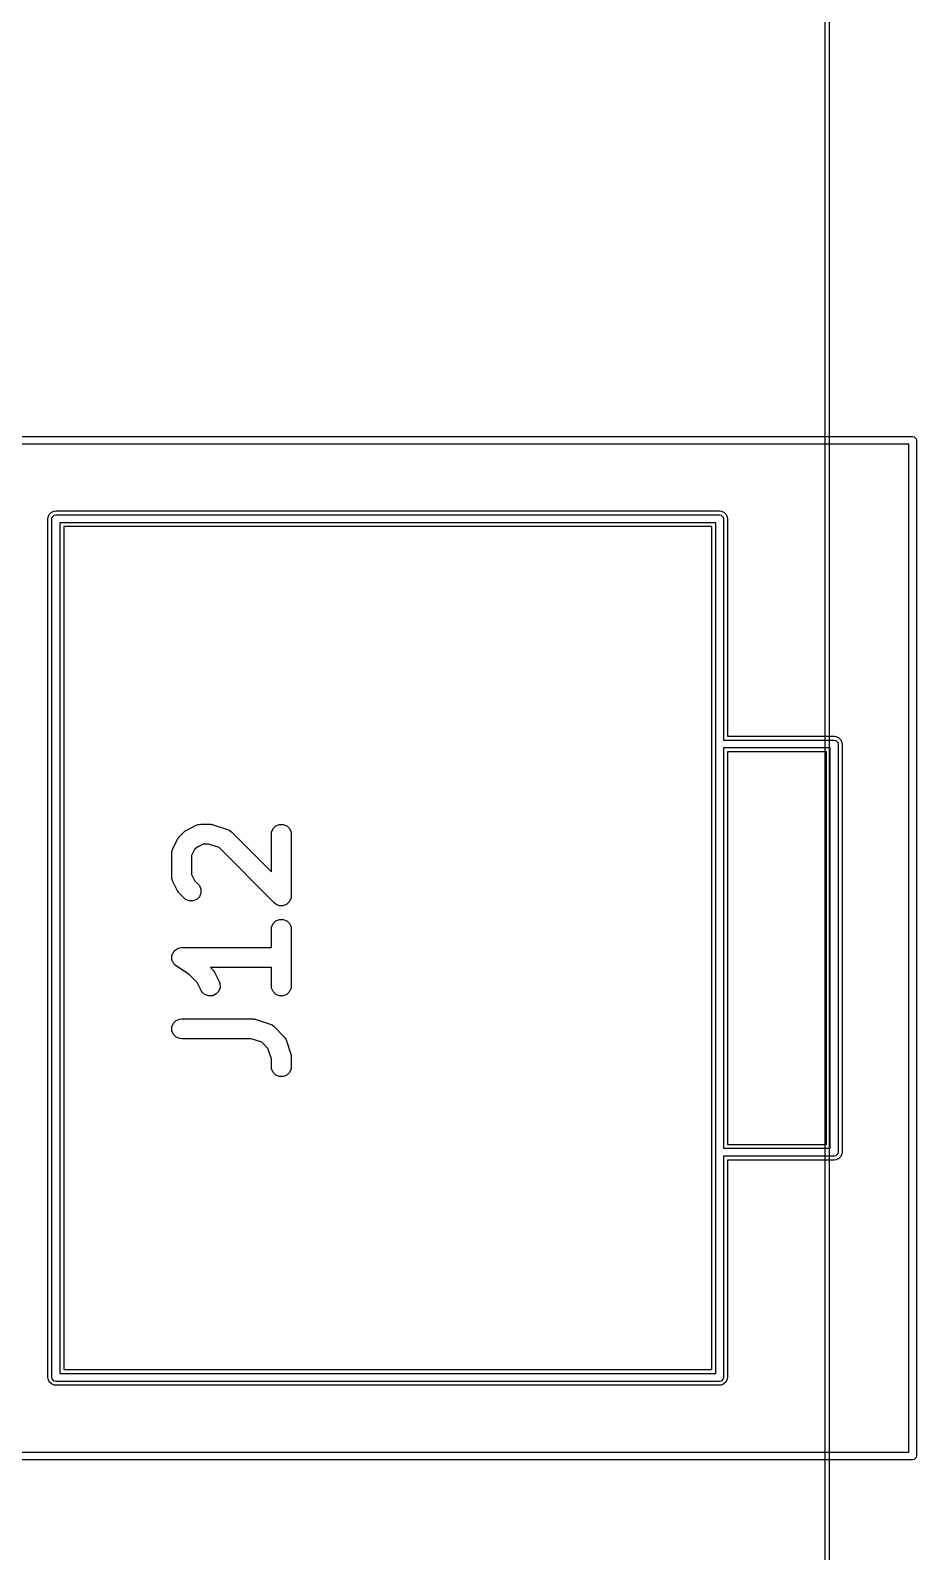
# Model space of a CAD drawing. Header units: inches. Extents: x 0.38 to 8.15, y -7.81 to -0.59.
# Drawn here: x 7.709 to 8.153, y -3.376 to -2.612 of the extents above; entities that cross this region are included whole.
import ezdxf

# ---------------------------------------------------------------- set-up
doc = ezdxf.new("R2010")
doc.units = ezdxf.units.IN
doc.header["$MEASUREMENT"] = 0
for name, color, linetype, true_color in [('Edge.Cuts', 254, 'CONTINUOUS', 0xd0d2cd), ('F.Courtyard', 6, 'CONTINUOUS', 0xff26e2), ('F.Fab', 9, 'CONTINUOUS', 0xafafaf), ('F.Silkscreen', 41, 'CONTINUOUS', 0xf2eda1)]:
    doc.layers.add(name, color=color, linetype=linetype, true_color=true_color)

msp = doc.modelspace()

# ---------------------------------------------------------------- linework, layer by layer
at = {"layer": 'Edge.Cuts', "linetype": 'CONTINUOUS'}
for p, q in [((8.10728, -7.81201), (8.10728, -0.59154)), ((8.10925, -0.59055), (8.10925, -7.81299))]:
    msp.add_line(p, q, dxfattribs=at)
at = {"layer": 'F.Courtyard', "linetype": 'CONTINUOUS'}
for p, q in [((7.47244, -2.81614), (8.15118, -2.81614)), ((8.14921, -2.82008), (7.47441, -2.82008)), ((8.14921, -3.32559), (8.14921, -2.82008)), ((8.15118, -2.81614), (8.15193, -2.81629)), ((8.15193, -2.81629), (8.153, -2.81736)), ((8.153, -2.81736), (8.15315, -2.81811)), ((8.15315, -2.81811), (8.15315, -3.32756)), ((7.47441, -3.32559), (8.14921, -3.32559)), ((8.15118, -3.32953), (7.47244, -3.32953)), ((8.15193, -3.32938), (8.15118, -3.32953)), ((8.153, -3.32831), (8.15193, -3.32938)), ((8.15315, -3.32756), (8.153, -3.32831))]:
    msp.add_line(p, q, dxfattribs=at)
at = {"layer": 'F.Fab', "linetype": 'CONTINUOUS'}
for p, q in [((7.71929, -2.85748), (7.71944, -2.85673)), ((7.71929, -3.28819), (7.71929, -2.85748)), ((7.71944, -2.85673), (7.72051, -2.85566)), ((7.72051, -2.85566), (7.72126, -2.85551)), ((7.72126, -2.85551), (8.05433, -2.85551)), ((7.72323, -2.85945), (7.72323, -3.28622)), ((8.05236, -2.85945), (7.72323, -2.85945)), ((8.05236, -3.28622), (8.05236, -2.85945)), ((8.05433, -2.85551), (8.05508, -2.85566)), ((8.05508, -2.85566), (8.05615, -2.85673)), ((8.05615, -2.85673), (8.0563, -2.85748)), ((8.0563, -2.85748), (8.0563, -2.9685)), ((8.0563, -2.9685), (8.11181, -2.9685)), ((8.0563, -2.97244), (8.0563, -3.17323)), ((8.10984, -2.97244), (8.0563, -2.97244)), ((8.10984, -3.17323), (8.10984, -2.97244)), ((8.11181, -2.9685), (8.11256, -2.96865)), ((8.11256, -2.96865), (8.11363, -2.96972)), ((8.11363, -2.96972), (8.11378, -2.97047)), ((8.11378, -2.97047), (8.11378, -3.1752)), ((7.78627, -3.01403), (7.78641, -3.01392)), ((7.78641, -3.01392), (7.78653, -3.01386)), ((7.78653, -3.01386), (7.78695, -3.0136)), ((7.78695, -3.0136), (7.79171, -3.01122)), ((7.79171, -3.01122), (7.79263, -3.01087)), ((7.79263, -3.01087), (7.7928, -3.01086)), ((7.7928, -3.01086), (7.79297, -3.01079)), ((7.79297, -3.01079), (7.79395, -3.01069)), ((7.79395, -3.01069), (7.79871, -3.01069)), ((7.79871, -3.01069), (7.7992, -3.01074)), ((7.7992, -3.01074), (7.79933, -3.01073)), ((7.79933, -3.01073), (7.79951, -3.01077)), ((7.79951, -3.01077), (7.79968, -3.01079)), ((7.79968, -3.01079), (7.79981, -3.01084)), ((7.79981, -3.01084), (7.80029, -3.01095)), ((7.80029, -3.01095), (7.80743, -3.01333)), ((7.80743, -3.01333), (7.80833, -3.01373)), ((7.80833, -3.01373), (7.80846, -3.01385)), ((7.80846, -3.01385), (7.80863, -3.01392)), ((7.80863, -3.01392), (7.80939, -3.01454)), ((7.82952, -3.01472), (7.83026, -3.01291)), ((7.83026, -3.01291), (7.83164, -3.01153)), ((7.83164, -3.01153), (7.83345, -3.01079)), ((7.83345, -3.01079), (7.8354, -3.01079)), ((7.8354, -3.01079), (7.8372, -3.01153)), ((7.8372, -3.01153), (7.83858, -3.01291)), ((7.83858, -3.01291), (7.83933, -3.01472)), ((7.77995, -3.02298), (7.78233, -3.01822)), ((7.78233, -3.01822), (7.7826, -3.0178)), ((7.7826, -3.0178), (7.78265, -3.01768)), ((7.78265, -3.01768), (7.78276, -3.01754)), ((7.78276, -3.01754), (7.78285, -3.01739)), ((7.78285, -3.01739), (7.78295, -3.0173)), ((7.78295, -3.0173), (7.78327, -3.01692)), ((7.78327, -3.01692), (7.78565, -3.01454)), ((7.78565, -3.01454), (7.78603, -3.01422)), ((7.78603, -3.01422), (7.78612, -3.01412)), ((7.78612, -3.01412), (7.78627, -3.01403)), ((7.79513, -3.02069), (7.79215, -3.02218)), ((7.7979, -3.02069), (7.79513, -3.02069)), ((7.80315, -3.02244), (7.7979, -3.02069)), ((7.80939, -3.01454), (7.82942, -3.03457)), ((7.82942, -3.01569), (7.82952, -3.01472)), ((7.82942, -3.03457), (7.82942, -3.01569)), ((7.83933, -3.01472), (7.83942, -3.01569)), ((7.83942, -3.01569), (7.83942, -3.04664)), ((7.77942, -3.02522), (7.77952, -3.02424)), ((7.77942, -3.03712), (7.77942, -3.02522)), ((7.77952, -3.02424), (7.77959, -3.02407)), ((7.77959, -3.02407), (7.7796, -3.02389)), ((7.7796, -3.02389), (7.77995, -3.02298)), ((7.79091, -3.02342), (7.78942, -3.0264)), ((7.78942, -3.0264), (7.78942, -3.03594)), ((7.79215, -3.02218), (7.79091, -3.02342)), ((7.83089, -3.05018), (7.80315, -3.02244)), ((7.78942, -3.03594), (7.79091, -3.03892)), ((7.77952, -3.0381), (7.77942, -3.03712)), ((7.77959, -3.03826), (7.77952, -3.0381)), ((7.7796, -3.03844), (7.77959, -3.03826)), ((7.77995, -3.03936), (7.7796, -3.03844)), ((7.78233, -3.04412), (7.77995, -3.03936)), ((7.7826, -3.04454), (7.78233, -3.04412)), ((7.78265, -3.04466), (7.7826, -3.04454)), ((7.79091, -3.03892), (7.79272, -3.04073)), ((7.79272, -3.04073), (7.79334, -3.04149)), ((7.79334, -3.04149), (7.79409, -3.04329)), ((7.79409, -3.04329), (7.79409, -3.04524)), ((7.78276, -3.0448), (7.78265, -3.04466)), ((7.78285, -3.04495), (7.78276, -3.0448)), ((7.78295, -3.04503), (7.78285, -3.04495)), ((7.78327, -3.04542), (7.78295, -3.04503)), ((7.78565, -3.0478), (7.78327, -3.04542)), ((7.78641, -3.04842), (7.78565, -3.0478)), ((7.78821, -3.04917), (7.78641, -3.04842)), ((7.79016, -3.04917), (7.78821, -3.04917)), ((7.79196, -3.04842), (7.79016, -3.04917)), ((7.79334, -3.04704), (7.79196, -3.04842)), ((7.79409, -3.04524), (7.79334, -3.04704)), ((7.83164, -3.0508), (7.83089, -3.05018)), ((7.8327, -3.05124), (7.83164, -3.0508)), ((7.83164, -3.0508), (7.83164, -3.0508)), ((7.83345, -3.05155), (7.8327, -3.05124)), ((7.8354, -3.05155), (7.83345, -3.05155)), ((7.83345, -3.05155), (7.83345, -3.05155)), ((7.83345, -3.05155), (7.83345, -3.05155)), ((7.8372, -3.0508), (7.8354, -3.05155)), ((7.83858, -3.04942), (7.8372, -3.0508)), ((7.83933, -3.04762), (7.83858, -3.04942)), ((7.83942, -3.04664), (7.83933, -3.04762)), ((7.83026, -3.06053), (7.83164, -3.05915)), ((7.83164, -3.05915), (7.83345, -3.05841)), ((7.83345, -3.05841), (7.8354, -3.05841)), ((7.8354, -3.05841), (7.8372, -3.05915)), ((7.8372, -3.05915), (7.83858, -3.06053)), ((7.82942, -3.06331), (7.82952, -3.06234)), ((7.82942, -3.0726), (7.82942, -3.06331)), ((7.82952, -3.06234), (7.83026, -3.06053)), ((7.83858, -3.06053), (7.83933, -3.06234)), ((7.83933, -3.06234), (7.83942, -3.06331)), ((7.83942, -3.06331), (7.83942, -3.09188)), ((7.78008, -3.07528), (7.78026, -3.07482)), ((7.78026, -3.07482), (7.78061, -3.07447)), ((7.78061, -3.07447), (7.78088, -3.07406)), ((7.78088, -3.07406), (7.78129, -3.07379)), ((7.78129, -3.07379), (7.78164, -3.07344)), ((7.78164, -3.07344), (7.7821, -3.07325)), ((7.7821, -3.07325), (7.7825, -3.07298)), ((7.7825, -3.07298), (7.78299, -3.07288)), ((7.78299, -3.07288), (7.78345, -3.07269)), ((7.78345, -3.07269), (7.78441, -3.0726)), ((7.78441, -3.0726), (7.78442, -3.0726)), ((7.78442, -3.0726), (7.78442, -3.0726)), ((7.78442, -3.0726), (7.78442, -3.0726)), ((7.78442, -3.0726), (7.82942, -3.0726)), ((7.77942, -3.0776), (7.77952, -3.07712)), ((7.77952, -3.07808), (7.77942, -3.0776)), ((7.77952, -3.07662), (7.77971, -3.07617)), ((7.77952, -3.07712), (7.77952, -3.07662)), ((7.77952, -3.07857), (7.77952, -3.07808)), ((7.77971, -3.07903), (7.77952, -3.07857)), ((7.77971, -3.07617), (7.7798, -3.07569)), ((7.7798, -3.07951), (7.77971, -3.07903)), ((7.7798, -3.07569), (7.78008, -3.07528)), ((7.78008, -3.07992), (7.7798, -3.07951)), ((7.78026, -3.08037), (7.78008, -3.07992)), ((7.78061, -3.08072), (7.78026, -3.08037)), ((7.78089, -3.08114), (7.78061, -3.08072)), ((7.78164, -3.08175), (7.78089, -3.08114)), ((7.78165, -3.08175), (7.78164, -3.08175)), ((7.78164, -3.08175), (7.78164, -3.08175)), ((7.78165, -3.08176), (7.78165, -3.08175)), ((7.78838, -3.08624), (7.78165, -3.08176)), ((7.82942, -3.0826), (7.79887, -3.0826)), ((7.79887, -3.0826), (7.79986, -3.08358)), ((7.82942, -3.09188), (7.82942, -3.0826)), ((7.79222, -3.09008), (7.78838, -3.08624)), ((7.79424, -3.09412), (7.79222, -3.09008)), ((7.79986, -3.08358), (7.80018, -3.08397)), ((7.80018, -3.08397), (7.80028, -3.08405)), ((7.80028, -3.08405), (7.80037, -3.08421)), ((7.80037, -3.08421), (7.80048, -3.08434)), ((7.80048, -3.08434), (7.80053, -3.08446)), ((7.80053, -3.08446), (7.8008, -3.08488)), ((7.8008, -3.08488), (7.80318, -3.08965)), ((7.80318, -3.08965), (7.80353, -3.09056)), ((7.79476, -3.09495), (7.79424, -3.09412)), ((7.79623, -3.09623), (7.79476, -3.09495)), ((7.79808, -3.09684), (7.79623, -3.09623)), ((7.80003, -3.0967), (7.79808, -3.09684)), ((7.80177, -3.09583), (7.80003, -3.0967)), ((7.80305, -3.09436), (7.80177, -3.09583)), ((7.80367, -3.09251), (7.80305, -3.09436)), ((7.80353, -3.09056), (7.80367, -3.09251)), ((7.82952, -3.09286), (7.82942, -3.09188)), ((7.83026, -3.09466), (7.82952, -3.09286)), ((7.83164, -3.09604), (7.83026, -3.09466)), ((7.83345, -3.09679), (7.83164, -3.09604)), ((7.8354, -3.09679), (7.83345, -3.09679)), ((7.8372, -3.09604), (7.8354, -3.09679)), ((7.83858, -3.09466), (7.8372, -3.09604)), ((7.83933, -3.09286), (7.83858, -3.09466)), ((7.83942, -3.09188), (7.83933, -3.09286)), ((7.77952, -3.11234), (7.78026, -3.11053)), ((7.77952, -3.11429), (7.77952, -3.11234)), ((7.78026, -3.11053), (7.78164, -3.10915)), ((7.78164, -3.10915), (7.78345, -3.10841)), ((7.78345, -3.10841), (7.78442, -3.10831)), ((7.78442, -3.10831), (7.82014, -3.10831)), ((7.82014, -3.10831), (7.82063, -3.10836)), ((7.82063, -3.10836), (7.82076, -3.10835)), ((7.82076, -3.10835), (7.82093, -3.10839)), ((7.82093, -3.10839), (7.82111, -3.10841)), ((7.82111, -3.10841), (7.82123, -3.10846)), ((7.82123, -3.10846), (7.82172, -3.10857)), ((7.82172, -3.10857), (7.82886, -3.11095)), ((7.82886, -3.11095), (7.82976, -3.11135)), ((7.82976, -3.11135), (7.82989, -3.11147)), ((7.82989, -3.11147), (7.83006, -3.11153)), ((7.83006, -3.11153), (7.83081, -3.11216)), ((7.83081, -3.11216), (7.83558, -3.11692)), ((7.78026, -3.11609), (7.77952, -3.11429)), ((7.78164, -3.11747), (7.78026, -3.11609)), ((7.78345, -3.11821), (7.78164, -3.11747)), ((7.78442, -3.11831), (7.78345, -3.11821)), ((7.81932, -3.11831), (7.78442, -3.11831)), ((7.82458, -3.12006), (7.81932, -3.11831)), ((7.82767, -3.12315), (7.82458, -3.12006)), ((7.83558, -3.11692), (7.8362, -3.11768)), ((7.8362, -3.11768), (7.83627, -3.11784)), ((7.83627, -3.11784), (7.83638, -3.11798)), ((7.83638, -3.11798), (7.83678, -3.11887)), ((7.83678, -3.11887), (7.83917, -3.12602)), ((7.82942, -3.12841), (7.82767, -3.12315)), ((7.82942, -3.13236), (7.82942, -3.12841)), ((7.83917, -3.12602), (7.83928, -3.1265)), ((7.83928, -3.1265), (7.83933, -3.12662)), ((7.83933, -3.12662), (7.83934, -3.1268)), ((7.83934, -3.1268), (7.83938, -3.12697)), ((7.83938, -3.12697), (7.83937, -3.1271)), ((7.83937, -3.1271), (7.83942, -3.1276)), ((7.83942, -3.1276), (7.83942, -3.13236)), ((7.82952, -3.13333), (7.82942, -3.13236)), ((7.83026, -3.13514), (7.82952, -3.13333)), ((7.83164, -3.13652), (7.83026, -3.13514)), ((7.83858, -3.13514), (7.8372, -3.13652)), ((7.83933, -3.13333), (7.83858, -3.13514)), ((7.83942, -3.13236), (7.83933, -3.13333)), ((7.83345, -3.13726), (7.83164, -3.13652)), ((7.8354, -3.13726), (7.83345, -3.13726)), ((7.8372, -3.13652), (7.8354, -3.13726)), ((8.0563, -3.17323), (8.10984, -3.17323)), ((8.11181, -3.17717), (8.0563, -3.17717)), ((8.0563, -3.17717), (8.0563, -3.28819)), ((8.11256, -3.17702), (8.11181, -3.17717)), ((8.11363, -3.17595), (8.11256, -3.17702)), ((8.11378, -3.1752), (8.11363, -3.17595)), ((7.71944, -3.28894), (7.71929, -3.28819)), ((7.72323, -3.28622), (8.05236, -3.28622)), ((8.0563, -3.28819), (8.05615, -3.28894)), ((7.72051, -3.29001), (7.71944, -3.28894)), ((7.72126, -3.29016), (7.72051, -3.29001)), ((8.05433, -3.29016), (7.72126, -3.29016)), ((8.05508, -3.29001), (8.05433, -3.29016)), ((8.05615, -3.28894), (8.05508, -3.29001))]:
    msp.add_line(p, q, dxfattribs=at)
at = {"layer": 'F.Silkscreen', "linetype": 'CONTINUOUS'}
for p, q in [((7.71907, -2.85421), (7.72049, -2.85362)), ((7.72049, -2.85362), (7.72126, -2.85354)), ((7.72126, -2.85354), (8.05433, -2.85354)), ((8.05433, -2.85354), (8.0551, -2.85362)), ((8.0551, -2.85362), (8.05652, -2.85421)), ((7.71732, -2.85748), (7.7174, -2.85671)), ((7.71732, -3.28819), (7.71732, -2.85748)), ((7.7174, -2.85671), (7.71799, -2.85529)), ((7.71799, -2.85529), (7.71907, -2.85421)), ((8.05652, -2.85421), (8.0576, -2.85529)), ((8.0576, -2.85529), (8.05819, -2.85671)), ((8.05819, -2.85671), (8.05827, -2.85748)), ((8.05827, -2.85748), (8.05827, -2.96654)), ((7.7252, -2.86142), (7.7252, -3.28425)), ((8.05039, -2.86142), (7.7252, -2.86142)), ((8.05039, -3.28425), (8.05039, -2.86142)), ((8.05827, -2.96654), (8.11181, -2.96654)), ((8.11181, -2.96654), (8.11258, -2.96661)), ((8.11258, -2.96661), (8.114, -2.9672)), ((8.114, -2.9672), (8.11508, -2.96829)), ((8.05827, -2.97441), (8.05827, -3.17126)), ((8.10787, -2.97441), (8.05827, -2.97441)), ((8.10787, -3.17126), (8.10787, -2.97441)), ((8.11508, -2.96829), (8.11567, -2.9697)), ((8.11567, -2.9697), (8.11575, -2.97047)), ((8.11575, -2.97047), (8.11575, -3.1752)), ((8.05827, -3.17126), (8.10787, -3.17126)), ((8.11181, -3.17913), (8.05827, -3.17913)), ((8.05827, -3.17913), (8.05827, -3.28819)), ((8.11258, -3.17906), (8.11181, -3.17913)), ((8.114, -3.17847), (8.11258, -3.17906)), ((8.11508, -3.17738), (8.114, -3.17847)), ((8.11567, -3.17596), (8.11508, -3.17738)), ((8.11575, -3.1752), (8.11567, -3.17596)), ((7.7174, -3.28896), (7.71732, -3.28819)), ((7.7252, -3.28425), (8.05039, -3.28425)), ((8.05827, -3.28819), (8.05819, -3.28896)), ((7.71799, -3.29038), (7.7174, -3.28896)), ((7.71907, -3.29146), (7.71799, -3.29038)), ((7.72049, -3.29205), (7.71907, -3.29146)), ((7.72126, -3.29213), (7.72049, -3.29205)), ((8.05433, -3.29213), (7.72126, -3.29213)), ((8.0551, -3.29205), (8.05433, -3.29213)), ((8.05652, -3.29146), (8.0551, -3.29205)), ((8.0576, -3.29038), (8.05652, -3.29146)), ((8.05819, -3.28896), (8.0576, -3.29038))]:
    msp.add_line(p, q, dxfattribs=at)

doc.saveas('drawing.dxf')
